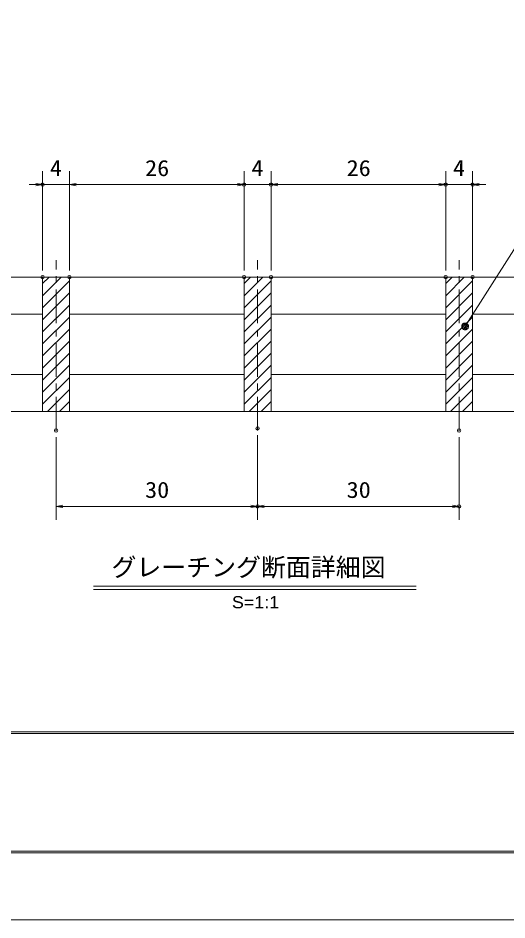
# Model space of a CAD drawing. Units: millimetres, scale not verified, with parts at other scales. Extents: x -1050 to 1050, y -742 to 742.
# Drawn here: x -674 to -310, y -742 to -71 of the extents above; entities that cross this region are included whole.
import ezdxf
from ezdxf.enums import TextEntityAlignment as Align

# ---------------------------------------------------------------- set-up
doc = ezdxf.new("R2010")
doc.units = ezdxf.units.MM
doc.header["$LTSCALE"] = 5
doc.header["$PDMODE"] = 32
doc.header["$PDSIZE"] = 2.5
doc.linetypes.add('CHAIN1', pattern=[8, 5, -1, 1, -1])
for name, color, linetype, lineweight in [('0-0_7-図\u3000枠', 4, 'Continuous', 9), ('0-1_寸法注釈', 2, 'Continuous', 9), ('0-2_蓋', 5, 'Continuous', 9), ('0-3_0', 2, 'Continuous', 9), ('0-4_DEFPOINTS', 134, 'Continuous', 9), ('0-5_ハッチング', 4, 'Continuous', 9), ('0-7_中心線', 6, 'CHAIN1', 9)]:
    doc.layers.add(name, color=color, linetype=linetype, lineweight=lineweight)
doc.styles.add('HG丸ｺﾞｼｯｸM-PRO', font='')
doc.styles.add('ＭＳ ゴシック', font='')
doc.styles.get('HG丸ｺﾞｼｯｸM-PRO').set_extended_font_data('HG丸ｺﾞｼｯｸM-PRO')
doc.styles.get('ＭＳ ゴシック').set_extended_font_data('MS Gothic')

# ---------------------------------------------------------------- blocks, each defined once
blk = doc.blocks.new('_OPEN')
at = {"layer": '0-3_0'}
blk.add_line((0, 0), (-5, 0), dxfattribs=at)
blk.add_lwpolyline([(-5, 0.833), (0, 0), (-5, -0.833)], dxfattribs=at)
blk = doc.blocks.new('_Dot')
at = {"layer": '0-3_0'}
for p, q in [((-2.5, 0), (-5, 0)), ((2.445, 0.5), (-2.445, 0.5)), ((1.997, 1.5), (-1.997, 1.5)), ((2.289, -0.995), (-2.289, -0.995)), ((1.499, -1.995), (-1.499, -1.995))]:
    blk.add_line(p, q, dxfattribs=at)
for points in [[(2.5, 0), (2.48, 0.313), (2.421, 0.622), (2.324, 0.92), (2.191, 1.204), (2.023, 1.469), (1.822, 1.711), (1.594, 1.926), (1.34, 2.111), (1.064, 2.262), (0.773, 2.378), (0.468, 2.456), (0.157, 2.495), (-0.157, 2.495), (-0.468, 2.456), (-0.773, 2.378), (-1.064, 2.262), (-1.34, 2.111), (-1.594, 1.926), (-1.822, 1.711), (-2.023, 1.469), (-2.191, 1.204), (-2.324, 0.92), (-2.421, 0.622), (-2.48, 0.313), (-2.5, 0), (0, 0)], [(-2.5, 0), (-2.48, -0.313), (-2.421, -0.622), (-2.324, -0.92), (-2.191, -1.204), (-2.023, -1.469), (-1.822, -1.711), (-1.594, -1.926), (-1.34, -2.111), (-1.064, -2.262), (-0.773, -2.378), (-0.468, -2.456), (-0.157, -2.495), (0.157, -2.495), (0.468, -2.456), (0.773, -2.378), (1.064, -2.262), (1.34, -2.111), (1.594, -1.926), (1.822, -1.711), (2.023, -1.469), (2.191, -1.204), (2.324, -0.92), (2.421, -0.622), (2.48, -0.313), (2.5, 0), (0, 0)]]:
    blk.add_lwpolyline(points, close=True, dxfattribs=at)

msp = doc.modelspace()

# ---------------------------------------------------------------- linework, layer by layer
at = {"layer": '0-0_7-図\u3000枠'}
for p, q in [((998.75, -602.5), (-973.75, -602.5)), ((998.75, -603.75), (-973.75, -603.75)), ((998.75, -691.25), (-973.75, -691.25)), ((1000, -692.5), (-975, -692.5))]:
    msp.add_line(p, q, dxfattribs=at)
at = {"layer": '0-1_寸法注釈'}
for p, q in [((-655.45, -258.808), (-655.45, -184.9)), ((-635.45, -258.808), (-635.45, -184.9)), ((-635.45, -258.808), (-635.45, -184.9)), ((-505.45, -258.808), (-505.45, -184.9)), ((-505.45, -258.808), (-505.45, -184.9)), ((-485.45, -258.808), (-485.45, -184.9)), ((-485.45, -258.808), (-485.45, -184.9)), ((-355.45, -258.808), (-355.45, -184.9)), ((-355.45, -258.808), (-355.45, -184.9)), ((-335.45, -258.808), (-335.45, -184.9)), ((-660.45, -194.9), (-665.45, -194.9)), ((-635.45, -194.9), (-655.45, -194.9)), ((-630.45, -194.9), (-510.45, -194.9)), ((-630.45, -194.9), (-625.45, -194.9)), ((-510.45, -194.9), (-515.45, -194.9)), ((-505.45, -194.9), (-485.45, -194.9)), ((-480.45, -194.9), (-475.45, -194.9)), ((-480.45, -194.9), (-360.45, -194.9)), ((-360.45, -194.9), (-365.45, -194.9)), ((-355.45, -194.9), (-335.45, -194.9)), ((-330.45, -194.9), (-325.45, -194.9)), ((-495.45, -381.51), (-495.45, -444.529)), ((-495.45, -381.51), (-495.45, -444.529)), ((-645.45, -383.035), (-645.45, -444.529)), ((-345.45, -383.035), (-345.45, -444.529)), ((-640.45, -434.529), (-500.45, -434.529)), ((-490.45, -434.529), (-350.45, -434.529)), ((-617.576, -493.827), (-377.371, -493.827)), ((-617.576, -496.327), (-377.371, -496.327))]:
    msp.add_line(p, q, dxfattribs=at)
msp.add_lwpolyline([(-189.764, -215.417), (-286.954, -215.417), (-340.465, -299.666)], dxfattribs=at)
at = {"layer": '0-2_蓋'}
for p, q in [((-895.45, -263.808), (-95.45, -263.808)), ((-655.45, -263.808), (-635.45, -263.808)), ((-655.45, -263.808), (-655.45, -363.808)), ((-635.45, -363.808), (-635.45, -263.808)), ((-505.45, -263.808), (-485.45, -263.808)), ((-505.45, -263.808), (-505.45, -363.808)), ((-485.45, -363.808), (-485.45, -263.808)), ((-355.45, -263.808), (-335.45, -263.808)), ((-355.45, -263.808), (-355.45, -363.808)), ((-335.45, -363.808), (-335.45, -263.808)), ((-785.45, -291.308), (-655.45, -291.308)), ((-635.45, -291.308), (-505.45, -291.308)), ((-485.45, -291.308), (-355.45, -291.308)), ((-335.45, -291.308), (-205.45, -291.308)), ((-785.45, -336.308), (-655.45, -336.308)), ((-635.45, -336.308), (-505.45, -336.308)), ((-485.45, -336.308), (-355.45, -336.308)), ((-335.45, -336.308), (-205.45, -336.308)), ((-895.45, -363.808), (-95.45, -363.808)), ((-655.45, -363.808), (-635.45, -363.808)), ((-505.45, -363.808), (-485.45, -363.808)), ((-355.45, -363.808), (-335.45, -363.808))]:
    msp.add_line(p, q, dxfattribs=at)
at = {"layer": '0-4_DEFPOINTS'}
msp.add_lwpolyline([(-1050, -742.5), (-1050, 742.5), (1050, 742.5), (1050, -742.5)], close=True, dxfattribs=at)
for p in [(-655.45, -194.9), (-505.45, -194.9), (-485.45, -194.9), (-355.45, -194.9), (-335.45, -194.9), (-655.45, -263.808), (-635.45, -263.808), (-505.45, -263.808), (-485.45, -263.808), (-355.45, -263.808), (-335.45, -263.808), (-495.45, -376.51), (-645.45, -378.035), (-345.45, -378.035), (-495.45, -434.529), (-345.45, -434.529)]:
    msp.add_point(p, dxfattribs=at)
at = {"layer": '0-5_ハッチング'}
for p, q in [((-655.45, -268.662), (-650.597, -263.808)), ((-655.45, -277.642), (-641.616, -263.808)), ((-655.45, -286.622), (-635.45, -266.622)), ((-505.45, -268.662), (-500.597, -263.808)), ((-505.45, -277.642), (-491.616, -263.808)), ((-505.45, -286.622), (-485.45, -266.622)), ((-355.45, -268.662), (-350.597, -263.808)), ((-355.45, -277.642), (-341.616, -263.808)), ((-355.45, -286.622), (-335.45, -266.622)), ((-655.45, -295.602), (-635.45, -275.602)), ((-505.45, -295.602), (-485.45, -275.602)), ((-355.45, -295.602), (-335.45, -275.602)), ((-655.45, -304.583), (-635.45, -284.583)), ((-505.45, -304.583), (-485.45, -284.583)), ((-355.45, -304.583), (-335.45, -284.583)), ((-655.45, -313.563), (-635.45, -293.563)), ((-505.45, -313.563), (-485.45, -293.563)), ((-355.45, -313.563), (-335.45, -293.563)), ((-655.45, -322.543), (-635.45, -302.543)), ((-505.45, -322.543), (-485.45, -302.543)), ((-355.45, -322.543), (-335.45, -302.543)), ((-655.45, -331.523), (-635.45, -311.523)), ((-505.45, -331.523), (-485.45, -311.523)), ((-355.45, -331.523), (-335.45, -311.523)), ((-655.45, -340.504), (-635.45, -320.504)), ((-505.45, -340.504), (-485.45, -320.504)), ((-355.45, -340.504), (-335.45, -320.504)), ((-655.45, -349.484), (-635.45, -329.484)), ((-505.45, -349.484), (-485.45, -329.484)), ((-355.45, -349.484), (-335.45, -329.484)), ((-655.45, -358.464), (-635.45, -338.464)), ((-505.45, -358.464), (-485.45, -338.464)), ((-355.45, -358.464), (-335.45, -338.464)), ((-651.814, -363.808), (-635.45, -347.444)), ((-501.814, -363.808), (-485.45, -347.444)), ((-351.814, -363.808), (-335.45, -347.444)), ((-642.834, -363.808), (-635.45, -356.425)), ((-492.834, -363.808), (-485.45, -356.425)), ((-342.834, -363.808), (-335.45, -356.425))]:
    msp.add_line(p, q, dxfattribs=at)
for points in [[(-635.45, -263.808), (-655.45, -263.808), (-655.45, -363.808), (-635.45, -363.808)], [(-485.45, -263.808), (-505.45, -263.808), (-505.45, -363.808), (-485.45, -363.808)], [(-335.45, -263.808), (-355.45, -263.808), (-355.45, -363.808), (-335.45, -363.808)]]:
    msp.add_lwpolyline(points, close=True, dxfattribs=at)
at = {"layer": '0-7_中心線'}
for p, q in [((-645.45, -378.035), (-645.45, -251.106)), ((-495.45, -378.035), (-495.45, -251.106)), ((-345.45, -378.035), (-345.45, -251.106))]:
    msp.add_line(p, q, dxfattribs=at)

# ---------------------------------------------------------------- block references
at = {"layer": '0-1_寸法注釈'}
for p in [(-655.45, -194.9), (-505.45, -194.9), (-505.45, -194.9), (-355.45, -194.9), (-355.45, -194.9), (-495.45, -434.529), (-345.45, -434.529)]:
    msp.add_blockref('_OPEN', p, dxfattribs=at)
for name, p, rotation in [('_OPEN', (-635.45, -194.9), 180), ('_OPEN', (-635.45, -194.9), 180), ('_OPEN', (-485.45, -194.9), 180), ('_OPEN', (-485.45, -194.9), 180), ('_OPEN', (-335.45, -194.9), 180), ('_Dot', (-341.009, -300.506), 237.09638), ('_OPEN', (-645.45, -434.529), 180), ('_OPEN', (-495.45, -434.529), 180)]:
    msp.add_blockref(name, p, dxfattribs=dict(at, rotation=rotation))

# ---------------------------------------------------------------- texts
at = {"layer": '0-1_寸法注釈', "color": 7, "width": 1.1}
for s, height, style, p in [('4', 12.02, 'ＭＳ ゴシック', (-650.035, -192.213)), ('26', 12.02, 'ＭＳ ゴシック', (-579.183, -192.213)), ('4', 12.02, 'ＭＳ ゴシック', (-500.035, -192.213)), ('26', 12.02, 'ＭＳ ゴシック', (-429.183, -192.213)), ('4', 12.02, 'ＭＳ ゴシック', (-350.035, -192.213)), ('30', 12.02, 'ＭＳ ゴシック', (-579.183, -431.842)), ('30', 12.02, 'ＭＳ ゴシック', (-429.183, -431.842)), ('S=1:1', 9.054, 'HG丸ｺﾞｼｯｸM-PRO', (-514.549, -513.128))]:
    msp.add_text(s, height=height, dxfattribs=dict(at, style=style)).set_placement(p, align=Align.BOTTOM_LEFT)
at = {"layer": '0-1_寸法注釈', "color": 7, "style": 'HG丸ｺﾞｼｯｸM-PRO'}
msp.add_text('グレーチング断面詳細図', height=13.6, dxfattribs=at).set_placement((-604.214, -490.716), align=Align.BOTTOM_LEFT)

doc.saveas('drawing.dxf')
